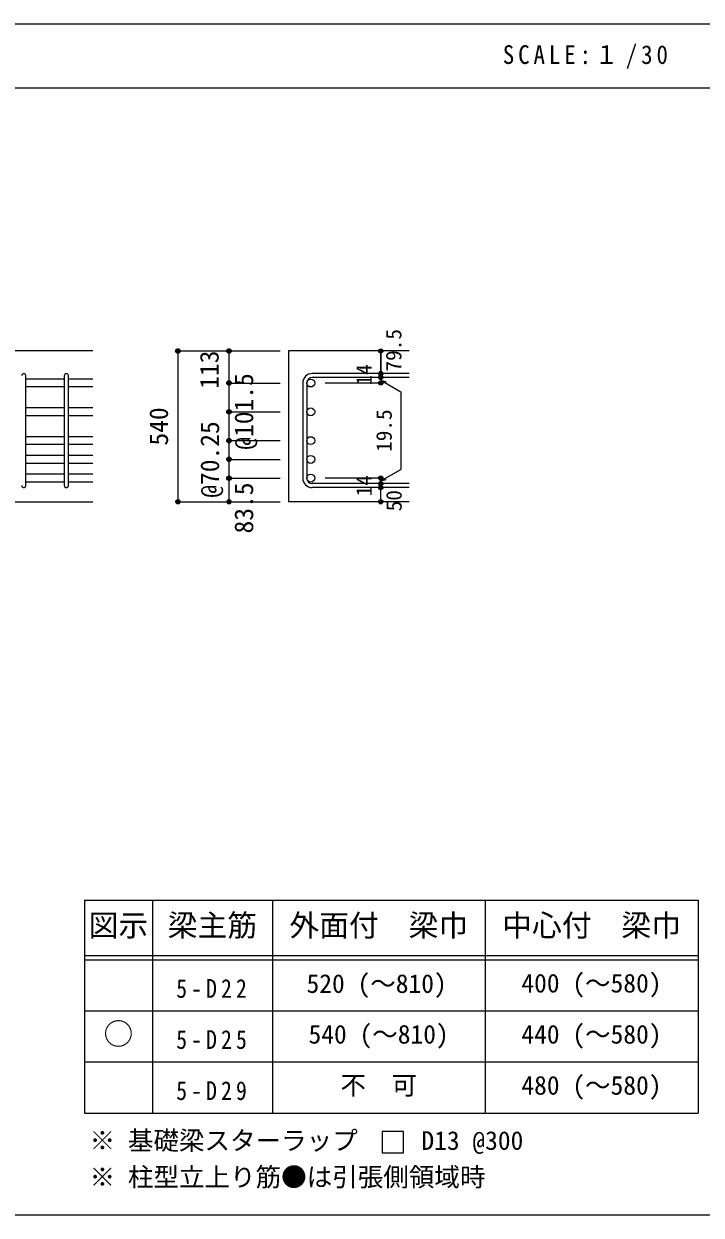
# Model space of a CAD drawing. Units: millimetres at full size, sheet at 1:30, with parts at other scales. Extents: x -5973 to 5954, y -4195 to 4201.
# Drawn here: x 1234 to 3621, y 3 to 4201 of the extents above; entities that cross this region are included whole.
import ezdxf
from ezdxf.enums import TextEntityAlignment as Align

# ---------------------------------------------------------------- set-up
doc = ezdxf.new("R2010")
doc.units = ezdxf.units.MM
doc.header["$LTSCALE"] = 30
doc.header["$PDMODE"] = 32
doc.header["$PDSIZE"] = 15
for name, color, linetype in [('0-1', 2, 'Continuous'), ('0-5', 7, 'Continuous'), ('0-6', 7, 'Continuous'), ('0-D', 4, 'Continuous'), ('6-7_文字', 7, 'Continuous'), ('6-E_枠', 7, 'Continuous'), ('F-0_枠', 6, 'Continuous')]:
    doc.layers.add(name, color=color, linetype=linetype)
doc.styles.add('ＭＳ ゴシック', font='')
doc.styles.get('ＭＳ ゴシック').set_extended_font_data('MS Gothic')

msp = doc.modelspace()

# ---------------------------------------------------------------- linework, layer by layer
at = {"layer": '0-1'}
for p, q in [((1477.44, 3048.3), (27.44, 3048.3)), ((2592.44, 3048.3), (2167.44, 3048.3)), ((2167.44, 3048.3), (2167.44, 2516.8)), ((1077.44, 2516.8), (1477.44, 2516.8)), ((2592.44, 2516.8), (2167.44, 2516.8))]:
    msp.add_line(p, q, dxfattribs=at)
at = {"layer": '0-5'}
for p, q in [((1377.44, 2949.37), (1241.44, 2949.37)), ((1477.44, 2949.37), (1391.44, 2949.37)), ((1377.44, 2921.37), (1241.44, 2921.37)), ((1477.44, 2921.37), (1391.44, 2921.37)), ((1377.44, 2847.83), (1241.44, 2847.83)), ((1377.44, 2819.83), (1241.44, 2819.83)), ((1477.44, 2847.83), (1391.44, 2847.83)), ((1477.44, 2819.83), (1391.44, 2819.83)), ((1377.44, 2746.3), (1241.44, 2746.3)), ((1477.44, 2746.3), (1391.44, 2746.3)), ((1377.44, 2718.3), (1241.44, 2718.3)), ((1477.44, 2718.3), (1391.44, 2718.3)), ((1377.44, 2680.3), (1241.44, 2680.3)), ((1377.44, 2652.3), (1241.44, 2652.3)), ((1477.44, 2680.3), (1391.44, 2680.3)), ((1477.44, 2652.3), (1391.44, 2652.3)), ((1377.44, 2614.3), (1241.44, 2614.3)), ((1477.44, 2614.3), (1391.44, 2614.3)), ((1377.44, 2586.3), (1241.44, 2586.3)), ((1477.44, 2586.3), (1391.44, 2586.3))]:
    msp.add_line(p, q, dxfattribs=at)
at = {"layer": '0-5', "color": 3}
for centre in [(2245.44, 2935.37), (2245.44, 2833.83), (2245.44, 2732.3), (2245.44, 2666.3), (2245.44, 2600.3)]:
    msp.add_circle(centre, 14, dxfattribs=at)
at = {"layer": '0-6'}
for p, q in [((1241.44, 2573.8), (1241.44, 2961.87)), ((1377.44, 2573.8), (1377.44, 2961.87)), ((1391.44, 2573.8), (1391.44, 2961.87)), ((2592.44, 2968.87), (2250.94, 2968.87)), ((2592.44, 2954.87), (2250.94, 2954.87)), ((2217.44, 2935.37), (2217.44, 2600.3)), ((2231.44, 2935.37), (2231.44, 2600.3)), ((2592.44, 2580.8), (2250.94, 2580.8)), ((2592.44, 2566.8), (2250.94, 2566.8))]:
    msp.add_line(p, q, dxfattribs=at)
for centre, radius, start, end in [((1234.44, 2961.87), 7, 0, 180), ((1384.44, 2961.87), 7, 0, 180), ((2250.94, 2935.37), 33.5, 90, 180), ((2250.94, 2935.37), 19.5, 90, 180), ((1234.44, 2573.8), 7, 180, 0), ((1384.44, 2573.8), 7, 180, 0), ((2250.94, 2600.3), 33.5, 180, 270), ((2250.94, 2600.3), 19.5, 180, 270)]:
    msp.add_arc(centre, radius, start, end, dxfattribs=at)
at = {"layer": '0-D'}
for p, q in [((1777.44, 3048.3), (1957.44, 3048.3)), ((1777.44, 3048.3), (1957.44, 3048.3)), ((1777.44, 3048.3), (1777.44, 2516.8)), ((1777.44, 3048.3), (1777.44, 2516.8)), ((1957.44, 3048.3), (2137.44, 3048.3)), ((1957.44, 3048.3), (2137.44, 3048.3)), ((2492.44, 2954.87), (2492.44, 2968.87)), ((2492.44, 2954.87), (2492.44, 2935.37)), ((2492.44, 2945.12), (2511.76, 2939.94)), ((2492.44, 2945.12), (2562.5, 2904.67)), ((1957.44, 2935.37), (2137.44, 2935.37)), ((1957.44, 2935.37), (2137.44, 2935.37)), ((2492.44, 2935.37), (2296.35, 2935.37)), ((2562.5, 2904.67), (2562.5, 2631)), ((1957.44, 2833.83), (2137.44, 2833.83)), ((1957.44, 2809.99), (1957.44, 2516.8)), ((1957.44, 2732.3), (2137.44, 2732.3)), ((1957.44, 2666.3), (2137.44, 2666.3)), ((2492.44, 2590.55), (2562.5, 2631)), ((1957.44, 2600.3), (2137.44, 2600.3)), ((2492.44, 2600.3), (2296.35, 2600.3)), ((2492.44, 2580.8), (2492.44, 2600.3)), ((2492.44, 2590.55), (2511.76, 2595.73)), ((2492.44, 2566.8), (2492.44, 2580.8)), ((2492.44, 2516.8), (2492.44, 2566.8)), ((1777.44, 2516.8), (1957.44, 2516.8)), ((1957.44, 2516.8), (2137.44, 2516.8))]:
    msp.add_line(p, q, dxfattribs=at)
for points in [[(1957.44, 3048.3), (1957.44, 2935.37), (1957.44, 2809.99)], [(2492.44, 3048.3), (2492.44, 2968.87), (2492.44, 3048.3)]]:
    msp.add_lwpolyline(points, dxfattribs=at)
for centre, radius in [((1777.44, 3048.3), 8), ((1777.44, 3048.3), 7.2), ((1777.44, 3048.3), 6.4), ((1777.44, 3048.3), 5.6), ((1777.44, 3048.3), 4.8), ((1777.44, 3048.3), 4), ((1777.44, 3048.3), 3.2), ((1777.44, 3048.3), 2.4), ((1777.44, 3048.3), 1.6), ((1777.44, 3048.3), 0.8), ((1957.44, 3048.3), 8), ((1957.44, 3048.3), 7.2), ((1957.44, 3048.3), 6.4), ((1957.44, 3048.3), 5.6), ((1957.44, 3048.3), 4.8), ((1957.44, 3048.3), 4), ((1957.44, 3048.3), 3.2), ((1957.44, 3048.3), 2.4), ((1957.44, 3048.3), 1.6), ((1957.44, 3048.3), 0.8), ((2492.44, 3048.3), 4), ((2492.44, 3048.3), 3.6), ((2492.44, 3048.3), 3.2), ((2492.44, 3048.3), 2.8), ((2492.44, 3048.3), 2.4), ((2492.44, 3048.3), 2), ((2492.44, 3048.3), 1.6), ((2492.44, 3048.3), 1.2), ((2492.44, 3048.3), 0.8), ((2492.44, 3048.3), 0.4), ((1957.44, 2935.37), 8), ((1957.44, 2935.37), 7.2), ((1957.44, 2935.37), 6.4), ((1957.44, 2935.37), 5.6), ((1957.44, 2935.37), 4.8), ((1957.44, 2935.37), 4), ((2492.44, 2968.87), 4), ((2492.44, 2954.87), 4), ((2492.44, 2935.37), 4), ((2492.44, 2968.87), 3.6), ((2492.44, 2954.87), 3.6), ((2492.44, 2935.37), 3.6), ((2492.44, 2968.87), 3.2), ((2492.44, 2954.87), 3.2), ((2492.44, 2968.87), 2.8), ((2492.44, 2954.87), 2.8), ((2492.44, 2968.87), 2.4), ((2492.44, 2954.87), 2.4), ((2492.44, 2968.87), 2), ((2492.44, 2954.87), 2), ((2492.44, 2968.87), 1.6), ((2492.44, 2954.87), 1.6), ((2492.44, 2968.87), 1.2), ((2492.44, 2954.87), 1.2), ((2492.44, 2968.87), 0.8), ((2492.44, 2954.87), 0.8), ((2492.44, 2968.87), 0.4), ((2492.44, 2954.87), 0.4), ((1957.44, 2935.37), 3.2), ((1957.44, 2935.37), 2.4), ((1957.44, 2935.37), 1.6), ((1957.44, 2935.37), 0.8), ((2492.44, 2935.37), 3.2), ((2492.44, 2935.37), 2.8), ((2492.44, 2935.37), 2.4), ((2492.44, 2935.37), 2), ((2492.44, 2935.37), 1.6), ((2492.44, 2935.37), 1.2), ((2492.44, 2935.37), 0.8), ((2492.44, 2935.37), 0.4), ((1957.44, 2833.83), 8), ((1957.44, 2833.83), 7.2), ((1957.44, 2833.83), 6.4), ((1957.44, 2833.83), 5.6), ((1957.44, 2833.83), 4.8), ((1957.44, 2833.83), 4), ((1957.44, 2833.83), 3.2), ((1957.44, 2833.83), 2.4), ((1957.44, 2833.83), 1.6), ((1957.44, 2833.83), 0.8), ((1957.44, 2732.3), 8), ((1957.44, 2732.3), 7.2), ((1957.44, 2732.3), 6.4), ((1957.44, 2732.3), 5.6), ((1957.44, 2732.3), 4.8), ((1957.44, 2732.3), 4), ((1957.44, 2732.3), 3.2), ((1957.44, 2732.3), 2.4), ((1957.44, 2732.3), 1.6), ((1957.44, 2732.3), 0.8), ((1957.44, 2666.3), 8), ((1957.44, 2666.3), 7.2), ((1957.44, 2666.3), 6.4), ((1957.44, 2666.3), 5.6), ((1957.44, 2666.3), 4.8), ((1957.44, 2666.3), 4), ((1957.44, 2666.3), 3.2), ((1957.44, 2666.3), 2.4), ((1957.44, 2666.3), 1.6), ((1957.44, 2666.3), 0.8), ((1957.44, 2600.3), 8), ((1957.44, 2600.3), 7.2), ((1957.44, 2600.3), 6.4), ((1957.44, 2600.3), 5.6), ((1957.44, 2600.3), 4.8), ((1957.44, 2600.3), 4), ((1957.44, 2600.3), 3.2), ((2492.44, 2600.3), 4), ((2492.44, 2600.3), 3.6), ((2492.44, 2600.3), 3.2), ((2492.44, 2600.3), 2.8), ((1957.44, 2600.3), 2.4), ((1957.44, 2600.3), 1.6), ((1957.44, 2600.3), 0.8), ((2492.44, 2580.8), 4), ((2492.44, 2566.8), 4), ((2492.44, 2580.8), 3.6), ((2492.44, 2566.8), 3.6), ((2492.44, 2580.8), 3.2), ((2492.44, 2566.8), 3.2), ((2492.44, 2580.8), 2.8), ((2492.44, 2566.8), 2.8), ((2492.44, 2600.3), 2.4), ((2492.44, 2580.8), 2.4), ((2492.44, 2566.8), 2.4), ((2492.44, 2600.3), 2), ((2492.44, 2580.8), 2), ((2492.44, 2566.8), 2), ((2492.44, 2600.3), 1.6), ((2492.44, 2580.8), 1.6), ((2492.44, 2566.8), 1.6), ((2492.44, 2600.3), 1.2), ((2492.44, 2580.8), 1.2), ((2492.44, 2566.8), 1.2), ((2492.44, 2600.3), 0.8), ((2492.44, 2580.8), 0.8), ((2492.44, 2566.8), 0.8), ((2492.44, 2600.3), 0.4), ((2492.44, 2580.8), 0.4), ((2492.44, 2566.8), 0.4), ((1777.44, 2516.8), 7.2), ((1777.44, 2516.8), 6.4), ((1777.44, 2516.8), 5.6), ((1777.44, 2516.8), 4.8), ((1777.44, 2516.8), 4), ((1777.44, 2516.8), 3.2), ((1777.44, 2516.8), 2.4), ((1957.44, 2516.8), 7.2), ((1957.44, 2516.8), 6.4), ((1957.44, 2516.8), 5.6), ((1957.44, 2516.8), 4.8), ((1957.44, 2516.8), 4), ((1957.44, 2516.8), 3.2), ((1957.44, 2516.8), 2.4), ((2492.44, 2516.8), 4), ((2492.44, 2516.8), 3.6), ((2492.44, 2516.8), 3.2), ((2492.44, 2516.8), 2.8), ((2492.44, 2516.8), 2.4), ((1777.44, 2516.8), 1.6), ((1777.44, 2516.8), 0.8), ((1957.44, 2516.8), 1.6), ((1957.44, 2516.8), 0.8), ((2492.44, 2516.8), 2), ((2492.44, 2516.8), 1.6), ((2492.44, 2516.8), 1.2), ((2492.44, 2516.8), 0.8), ((2492.44, 2516.8), 0.4)]:
    msp.add_circle(centre, radius, dxfattribs=at)
at = {"layer": '0-D', "color": 7}
for p in [(1777.44, 3048.3), (1957.44, 3048.3), (2492.44, 3048.3), (1957.44, 2935.37), (2492.44, 2968.87), (2492.44, 2954.87), (2492.44, 2935.37), (1957.44, 2833.83), (1957.44, 2732.3), (1957.44, 2666.3), (1957.44, 2600.3), (2492.44, 2600.3), (2492.44, 2600.3), (2492.44, 2580.8), (2492.44, 2566.8), (1777.44, 2516.8), (1957.44, 2516.8), (2492.44, 2516.8)]:
    msp.add_point(p, dxfattribs=at)
at = {"layer": '6-7_文字'}
msp.add_lwpolyline([(2497.49, 223.15), (2572.49, 223.15), (2572.49, 298.15), (2497.49, 298.15)], close=True, dxfattribs=at)
at = {"layer": '6-E_枠', "color": 3}
for p, q in [((1447.71, 1112.77), (1447.71, 362.77)), ((1447.71, 1112.77), (3610.24, 1112.77)), ((3610.24, 1112.77), (3610.24, 362.77)), ((1447.71, 362.77), (3610.24, 362.77))]:
    msp.add_line(p, q, dxfattribs=at)
at = {"layer": '6-E_枠'}
for p, q in [((1687.71, 1112.77), (1687.71, 362.77)), ((2110.24, 1112.77), (2110.24, 362.77)), ((2860.24, 1112.77), (2860.24, 362.77)), ((1447.71, 917.77), (3610.24, 917.77)), ((1447.71, 902.77), (3610.24, 902.77)), ((1447.71, 722.77), (3610.24, 722.77)), ((1447.71, 542.77), (3610.24, 542.77))]:
    msp.add_line(p, q, dxfattribs=at)
at = {"layer": 'F-0_枠'}
msp.add_line((-5972.88, 4201.15), (5954.1, 4201.15), dxfattribs=at)
at = {"layer": 'F-0_枠', "color": 2}
for p, q in [((-5972.88, 3976.15), (3723.6, 3976.15)), ((3723.6, 2.95), (-5972.88, 2.95))]:
    msp.add_line(p, q, dxfattribs=at)

# ---------------------------------------------------------------- texts
at = {"layer": '0-D', "style": 'ＭＳ ゴシック'}
for s, height, p in [('79.5', 54.99, (2581.36, 2976)), ('113', 65.98, (1940.78, 2914.95)), ('14', 54.99, (2477.21, 2926.75)), ('@101.5', 65.98, (2062.44, 2700.49)), ('540', 65.98, (1762.44, 2715.05)), ('19.5', 54.99, (2547.5, 2692.83)), ('@70.25', 65.98, (1942.44, 2531.3)), ('14', 54.99, (2477.18, 2536.12)), ('83.5', 65.98, (2062.44, 2405.3)), ('50', 54.99, (2582.44, 2483.3))]:
    msp.add_text(s, height=height, rotation=90, dxfattribs=at).set_placement(p, align=Align.BOTTOM_LEFT)
at = {"layer": '6-7_文字', "color": 2, "style": 'ＭＳ ゴシック'}
for s, p in [('図示', (1462.71, 962.77)), ('梁主筋', (1741.48, 962.77)), ('外面付\u3000梁巾', (2170.24, 962.77)), ('中心付\u3000梁巾', (2920.24, 962.77)), ('○', (1515.21, 580.27))]:
    msp.add_text(s, height=76.98, dxfattribs=at).set_placement(p, align=Align.BOTTOM_LEFT)
at = {"layer": '6-7_文字', "style": 'ＭＳ ゴシック'}
for s, p in [('520 (～810)', (2230.71, 766.27)), ('400 (～580)', (2987.74, 767.77)), ('540 (～810)', (2237.74, 587.77)), ('440 (～580)', (2987.74, 587.77)), ('不\u3000可', (2350.24, 407.77)), ('480 (～580)', (2987.74, 407.77)), ('※ 基礎梁スターラップ     D13 @300', (1466.27, 213.19)), ('※ 柱型立上り筋●は引張側領域時', (1466.27, 84.68))]:
    msp.add_text(s, height=65.98, dxfattribs=at).set_placement(p, align=Align.BOTTOM_LEFT)
at = {"layer": '6-7_文字', "color": 2, "insert": (2922.26, 4043.65), "char_height": 65.98, "attachment_point": 7, "style": 'ＭＳ ゴシック'}
msp.add_mtext('\\T1.34;\\W0.9;SCALE:１/30', dxfattribs=at)
at = {"layer": '6-7_文字', "char_height": 65.98, "attachment_point": 7, "style": 'ＭＳ ゴシック'}
for s, insert in [('\\T1.38;\\W0.85;5-D22', (1771.48, 767.77)), ('\\T1.38;\\W0.85;5-D25', (1771.48, 587.77)), ('\\T1.38;\\W0.85;5-D29', (1771.48, 407.77))]:
    msp.add_mtext(s, dxfattribs=dict(at, insert=insert))

doc.saveas('drawing.dxf')
